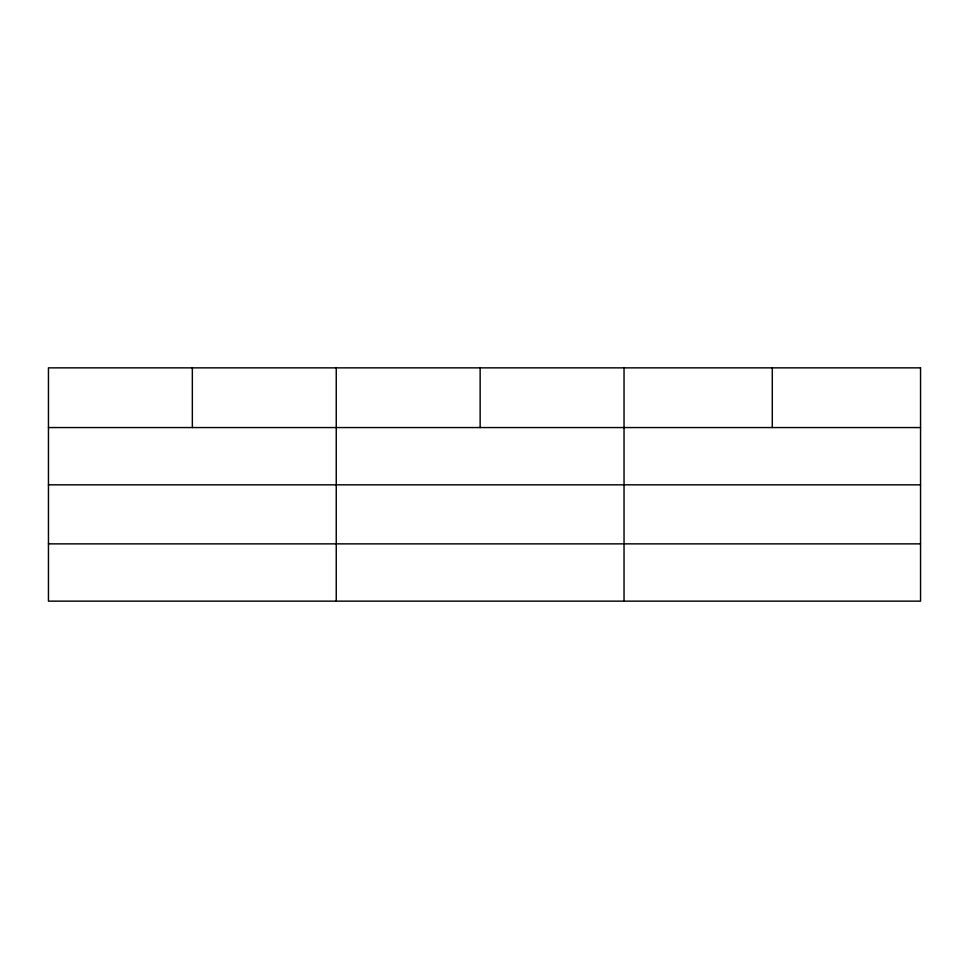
<?xml version="1.0" encoding="UTF-8"?>
<svg xmlns="http://www.w3.org/2000/svg" width="969" height="969" viewBox="0 0 969 969"><rect width="100%" height="100%" fill="white"/><g stroke="black" fill="none" stroke-linecap="round" stroke-linejoin="round"><path stroke-width="1.45" d="M48.45 427.559L920.55 427.559M48.45 484.839L920.55 484.839M48.45 543.863L920.55 543.863M772.293 367.857L772.293 427.559M624.036 367.857L624.036 601.143M480.139 367.857L480.139 427.559M336.243 367.857L336.243 601.143M192.346 367.857L192.346 427.559M920.55 367.857L48.45 367.857L48.45 601.143L920.55 601.143L920.55 367.857"/></g></svg>
